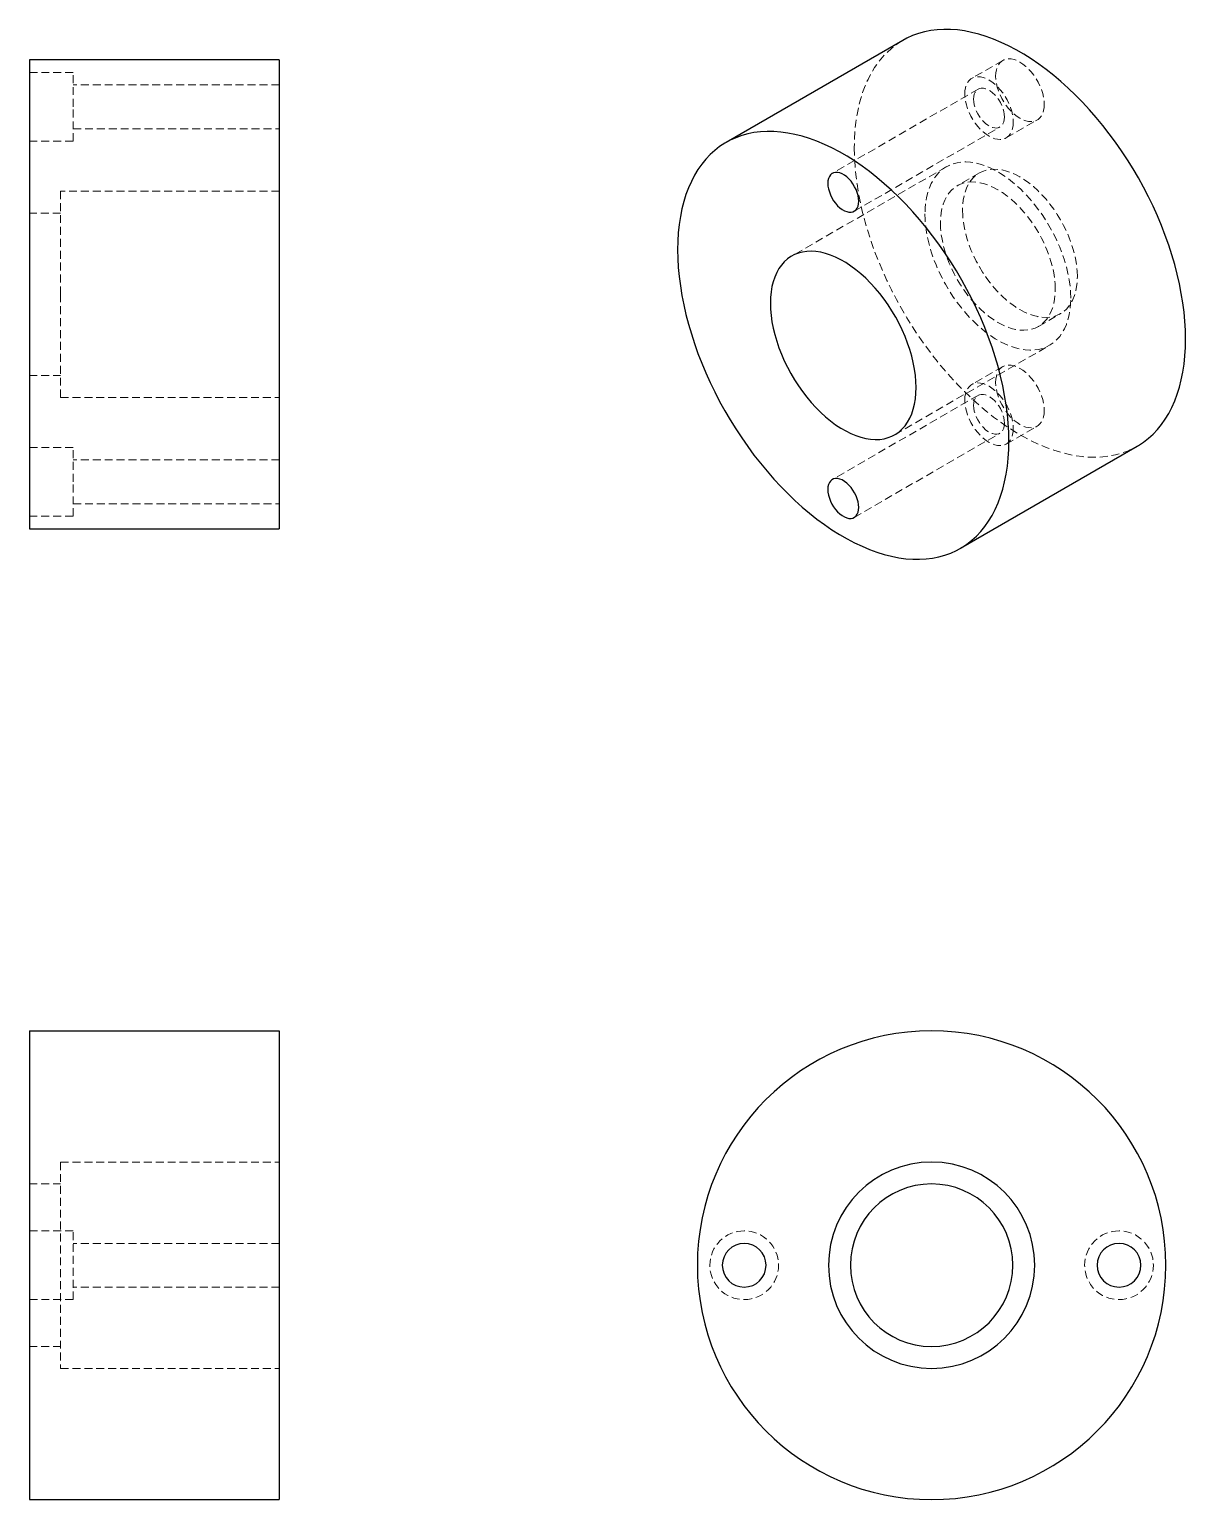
# Model space of a CAD drawing. Header units: millimetres. Extents: x 328 to 513, y 174 to 409.
import ezdxf

# ---------------------------------------------------------------- set-up
doc = ezdxf.new("R2010")
doc.units = ezdxf.units.MM
doc.linetypes.add('HIDDEN', pattern=[1.905, 1.27, -0.635])

msp = doc.modelspace()

# ---------------------------------------------------------------- linework, layer by layer
at = {"color": 7, "linetype": 'Continuous', "lineweight": 25}
for p, q in [((467.77, 407.02), (439.49, 390.69)), ((367.96, 403.88), (327.96, 403.88)), ((327.96, 403.88), (327.96, 366.38)), ((367.96, 403.88), (367.96, 366.38)), ((327.96, 366.38), (327.96, 328.88)), ((367.96, 366.38), (367.96, 328.88)), ((476.99, 325.74), (505.27, 342.07)), ((327.96, 328.88), (367.96, 328.88)), ((327.96, 248.53), (367.96, 248.53)), ((327.96, 248.53), (327.96, 173.53)), ((367.96, 248.53), (367.96, 173.53)), ((327.96, 173.53), (367.96, 173.53))]:
    msp.add_line(p, q, dxfattribs=at)
at = {"color": 7, "linetype": 'HIDDEN', "lineweight": 18}
for p, q in [((483.77, 403.8), (478.82, 400.95)), ((334.96, 401.88), (327.96, 401.88)), ((334.96, 396.38), (334.96, 401.88)), ((367.96, 399.88), (334.96, 399.88)), ((479.82, 399.21), (456.49, 385.74)), ((334.96, 390.88), (334.96, 396.38)), ((334.96, 392.88), (367.96, 392.88)), ((459.99, 379.68), (483.32, 393.15)), ((484.32, 391.42), (489.27, 394.28)), ((327.96, 390.88), (334.96, 390.88)), ((474.74, 386.79), (449.99, 372.51)), ((480.02, 385.8), (476.49, 383.76)), ((332.96, 382.88), (332.96, 366.38)), ((367.96, 382.88), (332.96, 382.88)), ((332.96, 379.38), (327.96, 379.38)), ((332.96, 366.38), (332.96, 349.88)), ((489.49, 361.24), (493.02, 363.29)), ((466.49, 343.93), (491.24, 358.21)), ((327.96, 353.38), (332.96, 353.38)), ((483.77, 354.81), (478.82, 351.95)), ((332.96, 349.88), (367.96, 349.88)), ((479.82, 350.22), (456.49, 336.75)), ((459.99, 330.69), (483.32, 344.16)), ((484.32, 342.43), (489.27, 345.28)), ((334.96, 341.88), (327.96, 341.88)), ((334.96, 336.38), (334.96, 341.88)), ((367.96, 339.88), (334.96, 339.88)), ((334.96, 330.88), (334.96, 336.38)), ((334.96, 332.88), (367.96, 332.88)), ((327.96, 330.88), (334.96, 330.88)), ((332.96, 227.53), (367.96, 227.53)), ((332.96, 227.53), (332.96, 194.53)), ((327.96, 224.03), (332.96, 224.03)), ((334.96, 216.53), (327.96, 216.53)), ((334.96, 205.53), (334.96, 216.53)), ((367.96, 214.53), (334.96, 214.53)), ((367.96, 207.53), (334.96, 207.53)), ((334.96, 205.53), (327.96, 205.53)), ((327.96, 198.03), (332.96, 198.03)), ((332.96, 194.53), (367.96, 194.53))]:
    msp.add_line(p, q, dxfattribs=at)
at = {"color": 7, "linetype": 'HIDDEN', "lineweight": 18, "flags": 128}
for points in [[(467.77, 407.02), (467.56, 406.89), (466.74, 406.35), (465.95, 405.74), (465.21, 405.07), (464.52, 404.33), (463.87, 403.53), (463.26, 402.67), (462.71, 401.76), (462.2, 400.78), (461.75, 399.76), (461.34, 398.68), (460.99, 397.55), (460.69, 396.37), (460.44, 395.14), (460.25, 393.88), (460.12, 392.57), (460.03, 391.23), (460.01, 389.85)], [(482.63, 401.29), (482.66, 401.81), (482.75, 402.29), (482.89, 402.73), (483.08, 403.12), (483.32, 403.44), (483.61, 403.7), (483.94, 403.89), (484.31, 404.01), (484.71, 404.06), (485.14, 404.04), (485.59, 403.94), (486.05, 403.77), (486.52, 403.53), (486.99, 403.23), (487.45, 402.86), (487.9, 402.44), (488.33, 401.97), (488.73, 401.46), (489.1, 400.91), (489.43, 400.34), (489.72, 399.74), (489.97, 399.14), (490.16, 398.53), (490.3, 397.94), (490.38, 397.35), (490.41, 396.8)], [(477.68, 398.43), (477.71, 398.95), (477.8, 399.44), (477.94, 399.87), (478.13, 400.26), (478.37, 400.58), (478.66, 400.84), (478.99, 401.03), (479.36, 401.15), (479.77, 401.2), (480.19, 401.18), (480.64, 401.08), (481.1, 400.91), (481.57, 400.67), (482.04, 400.37), (482.5, 400.01), (482.95, 399.59), (483.38, 399.12), (483.78, 398.6), (484.15, 398.06), (484.48, 397.48), (484.77, 396.89), (485.02, 396.28), (485.21, 395.68), (485.35, 395.08), (485.43, 394.5), (485.46, 393.94)], [(490.41, 396.8), (490.38, 396.27), (490.3, 395.79), (490.16, 395.35), (489.97, 394.97), (489.72, 394.64), (489.43, 394.38), (489.1, 394.19), (488.73, 394.07), (488.33, 394.02), (487.9, 394.05), (487.45, 394.14), (486.99, 394.31), (486.52, 394.55), (486.05, 394.85), (485.59, 395.22), (485.14, 395.64), (484.71, 396.11), (484.31, 396.62), (483.94, 397.17), (483.61, 397.74), (483.32, 398.34), (483.08, 398.94), (482.89, 399.55), (482.75, 400.15), (482.66, 400.73), (482.63, 401.29)], [(485.46, 393.94), (485.43, 393.41), (485.35, 392.93), (485.21, 392.49), (485.02, 392.11), (484.77, 391.78), (484.48, 391.52), (484.15, 391.33), (483.78, 391.21), (483.38, 391.16), (482.95, 391.19), (482.5, 391.29), (482.04, 391.45), (481.57, 391.69), (481.1, 392), (480.64, 392.36), (480.19, 392.78), (479.77, 393.25), (479.36, 393.76), (478.99, 394.31), (478.66, 394.89), (478.37, 395.48), (478.13, 396.08), (477.94, 396.69), (477.8, 397.29), (477.71, 397.87), (477.68, 398.43)], [(484.05, 394.75), (484.02, 395.2), (483.94, 395.66), (483.8, 396.14), (483.62, 396.61), (483.39, 397.08), (483.12, 397.53), (482.81, 397.94), (482.48, 398.32), (482.12, 398.65), (481.76, 398.93), (481.39, 399.14), (481.02, 399.29), (480.67, 399.37), (480.33, 399.37), (480.03, 399.31), (479.76, 399.17), (479.53, 398.97), (479.34, 398.71), (479.21, 398.39), (479.13, 398.02), (479.1, 397.61)], [(479.1, 397.61), (479.13, 397.17), (479.21, 396.71), (479.34, 396.23), (479.53, 395.75), (479.76, 395.29), (480.03, 394.84), (480.33, 394.42), (480.67, 394.04), (481.02, 393.71), (481.39, 393.44), (481.76, 393.23), (482.12, 393.08), (482.48, 393), (482.81, 392.99), (483.12, 393.06), (483.39, 393.19), (483.62, 393.39), (483.8, 393.66), (483.94, 393.98), (484.02, 394.34), (484.05, 394.75)], [(460.01, 389.85), (460.03, 388.44), (460.12, 387), (460.25, 385.54), (460.44, 384.05), (460.69, 382.55), (460.99, 381.02), (461.34, 379.49), (461.75, 377.94), (462.2, 376.39), (462.71, 374.83), (463.26, 373.27), (463.87, 371.71), (464.52, 370.16), (465.21, 368.62), (465.95, 367.09), (466.74, 365.58), (467.56, 364.09), (468.42, 362.61), (469.32, 361.17), (470.26, 359.75), (471.23, 358.36), (472.23, 357), (473.26, 355.68), (474.32, 354.4), (475.41, 353.16), (476.51, 351.97), (477.64, 350.82), (478.79, 349.72), (479.95, 348.67), (481.13, 347.68), (482.31, 346.74), (483.51, 345.86), (484.71, 345.04), (485.92, 344.28), (487.13, 343.58), (488.33, 342.95), (489.53, 342.38), (490.73, 341.88), (491.92, 341.45), (493.09, 341.09), (494.26, 340.79), (495.4, 340.57), (496.53, 340.41), (497.64, 340.33), (498.72, 340.31), (499.78, 340.37), (500.81, 340.5), (501.81, 340.7), (502.78, 340.97), (503.72, 341.31), (504.62, 341.72), (505.27, 342.07)], [(494.65, 365.77), (494.63, 366.72), (494.54, 367.71), (494.4, 368.72), (494.2, 369.74), (493.95, 370.78), (493.65, 371.83), (493.29, 372.88), (492.88, 373.93), (492.43, 374.97), (491.92, 376), (491.38, 377.02), (490.79, 378.01), (490.17, 378.97), (489.51, 379.91), (488.82, 380.8), (488.1, 381.66), (487.36, 382.47), (486.59, 383.24), (485.81, 383.95), (485.01, 384.6), (484.21, 385.2), (483.39, 385.73), (482.58, 386.2), (481.77, 386.61), (480.96, 386.94), (480.16, 387.21), (479.38, 387.4), (478.62, 387.52), (477.87, 387.57), (477.15, 387.54), (476.46, 387.44), (475.8, 387.27), (475.18, 387.02), (474.59, 386.71), (474.05, 386.32), (473.55, 385.87), (473.09, 385.35), (472.69, 384.78), (472.33, 384.14), (472.02, 383.44), (471.77, 382.69), (471.57, 381.89), (471.43, 381.05), (471.35, 380.16), (471.32, 379.24)], [(495.71, 369.24), (495.69, 370.09), (495.6, 370.96), (495.46, 371.86), (495.26, 372.78), (495.01, 373.7), (494.71, 374.63), (494.36, 375.57), (493.96, 376.49), (493.51, 377.4), (493.02, 378.3), (492.49, 379.17), (491.93, 380.01), (491.33, 380.82), (490.7, 381.59), (490.04, 382.32), (489.36, 383), (488.67, 383.63), (487.96, 384.2), (487.24, 384.71), (486.52, 385.16), (485.8, 385.54), (485.08, 385.86), (484.38, 386.1), (483.68, 386.28), (483, 386.38), (482.35, 386.41), (481.72, 386.37), (481.12, 386.25), (480.55, 386.06), (480.02, 385.8), (479.53, 385.47), (479.09, 385.08), (478.68, 384.62), (478.33, 384.09), (478.03, 383.51), (477.78, 382.87), (477.58, 382.18), (477.44, 381.45), (477.36, 380.67), (477.33, 379.85)], [(492.18, 367.2), (492.15, 368.05), (492.07, 368.92), (491.93, 369.82), (491.73, 370.74), (491.48, 371.66), (491.18, 372.59), (490.82, 373.52), (490.42, 374.45), (489.98, 375.36), (489.49, 376.26), (488.96, 377.13), (488.39, 377.97), (487.79, 378.78), (487.16, 379.55), (486.5, 380.28), (485.83, 380.96), (485.13, 381.59), (484.42, 382.16), (483.71, 382.67), (482.99, 383.12), (482.27, 383.5), (481.55, 383.82), (480.84, 384.06), (480.15, 384.24), (479.47, 384.34), (478.81, 384.37), (478.18, 384.33), (477.58, 384.21), (477.02, 384.02), (476.49, 383.76), (476, 383.43), (475.55, 383.04), (475.15, 382.57), (474.8, 382.05), (474.49, 381.47), (474.24, 380.83), (474.05, 380.14), (473.91, 379.4), (473.82, 378.63), (473.79, 377.81)], [(471.32, 379.24), (471.35, 378.28), (471.43, 377.3), (471.57, 376.29), (471.77, 375.26), (472.02, 374.22), (472.33, 373.18), (472.69, 372.12), (473.09, 371.08), (473.55, 370.03), (474.05, 369), (474.59, 367.99), (475.18, 367), (475.8, 366.03), (476.46, 365.1), (477.15, 364.2), (477.87, 363.35), (478.62, 362.53), (479.38, 361.77), (480.16, 361.06), (480.96, 360.4), (481.77, 359.81), (482.58, 359.27), (483.39, 358.8), (484.21, 358.4), (485.01, 358.07), (485.81, 357.8), (486.59, 357.61), (487.36, 357.49), (488.1, 357.44), (488.82, 357.47), (489.51, 357.57), (490.17, 357.74), (490.79, 357.98), (491.38, 358.3), (491.92, 358.68), (492.43, 359.13), (492.88, 359.65), (493.29, 360.23), (493.65, 360.87), (493.95, 361.57), (494.2, 362.31), (494.4, 363.11), (494.54, 363.96), (494.63, 364.84), (494.65, 365.77)], [(477.33, 379.85), (477.36, 379), (477.44, 378.12), (477.58, 377.23), (477.78, 376.31), (478.03, 375.38), (478.33, 374.45), (478.68, 373.52), (479.09, 372.6), (479.53, 371.69), (480.02, 370.79), (480.55, 369.92), (481.12, 369.08), (481.72, 368.27), (482.35, 367.5), (483, 366.77), (483.68, 366.09), (484.38, 365.46), (485.08, 364.89), (485.8, 364.38), (486.52, 363.93), (487.24, 363.55), (487.96, 363.23), (488.67, 362.98), (489.36, 362.81), (490.04, 362.71), (490.7, 362.68), (491.33, 362.72), (491.93, 362.84), (492.49, 363.03), (493.02, 363.29), (493.51, 363.61), (493.96, 364.01), (494.36, 364.47), (494.71, 365), (495.01, 365.58), (495.26, 366.22), (495.46, 366.91), (495.6, 367.64), (495.69, 368.42), (495.71, 369.24)], [(473.79, 377.81), (473.82, 376.96), (473.91, 376.08), (474.05, 375.19), (474.24, 374.27), (474.49, 373.34), (474.8, 372.41), (475.15, 371.48), (475.55, 370.56), (476, 369.64), (476.49, 368.75), (477.02, 367.88), (477.58, 367.03), (478.18, 366.22), (478.81, 365.45), (479.47, 364.73), (480.15, 364.05), (480.84, 363.42), (481.55, 362.85), (482.27, 362.34), (482.99, 361.89), (483.71, 361.5), (484.42, 361.19), (485.13, 360.94), (485.83, 360.77), (486.5, 360.67), (487.16, 360.64), (487.79, 360.68), (488.39, 360.8), (488.96, 360.98), (489.49, 361.24), (489.98, 361.57), (490.42, 361.97), (490.82, 362.43), (491.18, 362.96), (491.48, 363.54), (491.73, 364.18), (491.93, 364.87), (492.07, 365.6), (492.15, 366.38), (492.18, 367.2)], [(482.63, 352.29), (482.66, 352.82), (482.75, 353.3), (482.89, 353.74), (483.08, 354.12), (483.32, 354.45), (483.61, 354.71), (483.94, 354.9), (484.31, 355.02), (484.71, 355.07), (485.14, 355.04), (485.59, 354.95), (486.05, 354.78), (486.52, 354.54), (486.99, 354.24), (487.45, 353.87), (487.9, 353.45), (488.33, 352.98), (488.73, 352.47), (489.1, 351.92), (489.43, 351.35), (489.72, 350.75), (489.97, 350.15), (490.16, 349.54), (490.3, 348.94), (490.38, 348.36), (490.41, 347.8)], [(477.68, 349.44), (477.71, 349.96), (477.8, 350.45), (477.94, 350.88), (478.13, 351.27), (478.37, 351.59), (478.66, 351.85), (478.99, 352.04), (479.36, 352.16), (479.77, 352.21), (480.19, 352.19), (480.64, 352.09), (481.1, 351.92), (481.57, 351.68), (482.04, 351.38), (482.5, 351.01), (482.95, 350.59), (483.38, 350.12), (483.78, 349.61), (484.15, 349.06), (484.48, 348.49), (484.77, 347.89), (485.02, 347.29), (485.21, 346.68), (485.35, 346.09), (485.43, 345.5), (485.46, 344.95)], [(490.41, 347.8), (490.38, 347.28), (490.3, 346.79), (490.16, 346.36), (489.97, 345.97), (489.72, 345.65), (489.43, 345.39), (489.1, 345.2), (488.73, 345.08), (488.33, 345.03), (487.9, 345.05), (487.45, 345.15), (486.99, 345.32), (486.52, 345.56), (486.05, 345.86), (485.59, 346.22), (485.14, 346.64), (484.71, 347.11), (484.31, 347.63), (483.94, 348.18), (483.61, 348.75), (483.32, 349.34), (483.08, 349.95), (482.89, 350.55), (482.75, 351.15), (482.66, 351.74), (482.63, 352.29)], [(485.46, 344.95), (485.43, 344.42), (485.35, 343.94), (485.21, 343.5), (485.02, 343.12), (484.77, 342.79), (484.48, 342.53), (484.15, 342.34), (483.78, 342.22), (483.38, 342.17), (482.95, 342.2), (482.5, 342.29), (482.04, 342.46), (481.57, 342.7), (481.1, 343), (480.64, 343.37), (480.19, 343.79), (479.77, 344.26), (479.36, 344.77), (478.99, 345.32), (478.66, 345.89), (478.37, 346.49), (478.13, 347.09), (477.94, 347.7), (477.8, 348.3), (477.71, 348.88), (477.68, 349.44)], [(479.1, 348.62), (479.13, 349.03), (479.21, 349.4), (479.34, 349.72), (479.53, 349.98), (479.76, 350.18), (480.03, 350.32), (480.33, 350.38), (480.67, 350.37), (481.02, 350.29), (481.39, 350.15), (481.76, 349.93), (482.12, 349.66), (482.48, 349.33), (482.81, 348.95), (483.12, 348.53), (483.39, 348.09), (483.62, 347.62), (483.8, 347.14), (483.94, 346.67), (484.02, 346.2), (484.05, 345.76)], [(484.05, 345.76), (484.02, 345.35), (483.94, 344.98), (483.8, 344.66), (483.62, 344.4), (483.39, 344.2), (483.12, 344.07), (482.81, 344), (482.48, 344.01), (482.12, 344.09), (481.76, 344.23), (481.39, 344.45), (481.02, 344.72), (480.67, 345.05), (480.33, 345.43), (480.03, 345.85), (479.76, 346.29), (479.53, 346.76), (479.34, 347.24), (479.21, 347.71), (479.13, 348.18), (479.1, 348.62)]]:
    msp.add_lwpolyline(points, dxfattribs=at)
at = {"color": 7, "linetype": 'Continuous', "lineweight": 25, "flags": 128}
for points in [[(513.04, 359.24), (513.01, 360.65), (512.93, 362.08), (512.79, 363.55), (512.6, 365.04), (512.35, 366.54), (512.06, 368.07), (511.7, 369.6), (511.3, 371.15), (510.84, 372.7), (510.34, 374.26), (509.78, 375.82), (509.18, 377.37), (508.53, 378.92), (507.83, 380.47), (507.09, 381.99), (506.31, 383.51), (505.48, 385), (504.62, 386.47), (503.72, 387.92), (502.78, 389.34), (501.81, 390.73), (500.81, 392.09), (499.78, 393.41), (498.72, 394.69), (497.64, 395.93), (496.53, 397.12), (495.4, 398.27), (494.26, 399.37), (493.09, 400.42), (491.92, 401.41), (490.73, 402.35), (489.53, 403.23), (488.33, 404.05), (487.13, 404.81), (485.92, 405.5), (484.71, 406.14), (483.51, 406.7), (482.31, 407.21), (481.13, 407.64), (479.95, 408), (478.79, 408.3), (477.64, 408.52), (476.51, 408.68), (475.41, 408.76), (474.32, 408.77), (473.26, 408.72), (472.23, 408.59), (471.23, 408.39), (470.26, 408.12), (469.32, 407.78), (468.42, 407.37), (467.77, 407.02)], [(484.75, 342.91), (484.73, 344.32), (484.64, 345.76), (484.51, 347.22), (484.32, 348.71), (484.07, 350.21), (483.77, 351.74), (483.42, 353.27), (483.01, 354.82), (482.56, 356.37), (482.05, 357.93), (481.5, 359.49), (480.89, 361.05), (480.24, 362.6), (479.55, 364.14), (478.81, 365.67), (478.02, 367.18), (477.2, 368.67), (476.34, 370.15), (475.44, 371.59), (474.5, 373.01), (473.53, 374.4), (472.53, 375.76), (471.5, 377.08), (470.44, 378.36), (469.35, 379.6), (468.25, 380.79), (467.12, 381.94), (465.97, 383.04), (464.81, 384.09), (463.63, 385.08), (462.45, 386.02), (461.25, 386.9), (460.05, 387.72), (458.84, 388.48), (457.63, 389.18), (456.43, 389.81), (455.23, 390.38), (454.03, 390.88), (452.84, 391.31), (451.67, 391.67), (450.5, 391.97), (449.36, 392.19), (448.23, 392.35), (447.12, 392.43), (446.04, 392.45), (444.98, 392.39), (443.95, 392.26), (442.95, 392.06), (441.98, 391.79), (441.04, 391.45), (440.14, 391.04), (439.28, 390.57), (438.45, 390.02), (437.67, 389.41), (436.93, 388.74), (436.23, 388), (435.58, 387.2), (434.98, 386.35), (434.42, 385.43), (433.92, 384.46), (433.46, 383.43), (433.06, 382.35), (432.7, 381.22), (432.41, 380.04), (432.16, 378.82), (431.97, 377.55), (431.83, 376.24), (431.75, 374.9), (431.72, 373.52)], [(460.71, 381.28), (460.69, 381.73), (460.6, 382.19), (460.47, 382.66), (460.28, 383.14), (460.05, 383.61), (459.78, 384.06), (459.48, 384.47), (459.14, 384.85), (458.79, 385.18), (458.42, 385.46), (458.05, 385.67), (457.69, 385.82), (457.33, 385.89), (457, 385.9), (456.69, 385.84), (456.42, 385.7), (456.19, 385.5), (456.01, 385.24), (455.87, 384.92), (455.79, 384.55), (455.76, 384.14)], [(455.76, 384.14), (455.79, 383.7), (455.87, 383.24), (456.01, 382.76), (456.19, 382.28), (456.42, 381.82), (456.69, 381.37), (457, 380.95), (457.33, 380.57), (457.69, 380.24), (458.05, 379.97), (458.42, 379.76), (458.79, 379.61), (459.14, 379.53), (459.48, 379.52), (459.78, 379.59), (460.05, 379.72), (460.28, 379.92), (460.47, 380.18), (460.6, 380.5), (460.69, 380.87), (460.71, 381.28)], [(431.72, 373.52), (431.75, 372.11), (431.83, 370.68), (431.97, 369.21), (432.16, 367.72), (432.41, 366.22), (432.7, 364.69), (433.06, 363.16), (433.46, 361.61), (433.92, 360.06), (434.42, 358.5), (434.98, 356.94), (435.58, 355.39), (436.23, 353.84), (436.93, 352.29), (437.67, 350.77), (438.45, 349.25), (439.28, 347.76), (440.14, 346.29), (441.04, 344.84), (441.98, 343.42), (442.95, 342.03), (443.95, 340.67), (444.98, 339.35), (446.04, 338.07), (447.12, 336.83), (448.23, 335.64), (449.36, 334.49), (450.5, 333.39), (451.67, 332.34), (452.84, 331.35), (454.03, 330.41), (455.23, 329.53), (456.43, 328.71), (457.63, 327.95), (458.84, 327.26), (460.05, 326.62), (461.25, 326.06), (462.45, 325.55), (463.63, 325.12), (464.81, 324.76), (465.97, 324.46), (467.12, 324.24), (468.25, 324.08), (469.35, 324), (470.44, 323.99), (471.5, 324.04), (472.53, 324.17), (473.53, 324.37), (474.5, 324.64), (475.44, 324.98), (476.34, 325.39), (477.2, 325.87), (478.02, 326.41), (478.81, 327.02), (479.55, 327.69), (480.24, 328.43), (480.89, 329.23), (481.5, 330.09), (482.05, 331), (482.56, 331.98), (483.01, 333), (483.42, 334.08), (483.77, 335.21), (484.07, 336.39), (484.32, 337.62), (484.51, 338.88), (484.64, 340.19), (484.73, 341.53), (484.75, 342.91)], [(469.91, 351.48), (469.88, 352.44), (469.79, 353.42), (469.65, 354.43), (469.45, 355.46), (469.2, 356.49), (468.9, 357.54), (468.54, 358.59), (468.13, 359.64), (467.68, 360.69), (467.18, 361.72), (466.63, 362.73), (466.04, 363.72), (465.42, 364.69), (464.76, 365.62), (464.07, 366.52), (463.35, 367.37), (462.61, 368.18), (461.84, 368.95), (461.06, 369.66), (460.26, 370.31), (459.46, 370.91), (458.65, 371.45), (457.83, 371.92), (457.02, 372.32), (456.21, 372.65), (455.42, 372.92), (454.63, 373.11), (453.87, 373.23), (453.12, 373.28), (452.4, 373.25), (451.71, 373.15), (451.05, 372.98), (450.43, 372.74), (449.85, 372.42), (449.3, 372.04), (448.8, 371.58), (448.34, 371.07), (447.94, 370.49), (447.58, 369.85), (447.27, 369.15), (447.02, 368.4), (446.83, 367.61), (446.68, 366.76), (446.6, 365.87), (446.57, 364.95)], [(446.57, 364.95), (446.6, 364), (446.68, 363.01), (446.83, 362), (447.02, 360.98), (447.27, 359.94), (447.58, 358.89), (447.94, 357.84), (448.34, 356.79), (448.8, 355.75), (449.3, 354.72), (449.85, 353.7), (450.43, 352.71), (451.05, 351.75), (451.71, 350.81), (452.4, 349.92), (453.12, 349.06), (453.87, 348.25), (454.63, 347.48), (455.42, 346.77), (456.21, 346.12), (457.02, 345.52), (457.83, 344.99), (458.65, 344.52), (459.46, 344.11), (460.26, 343.78), (461.06, 343.51), (461.84, 343.32), (462.61, 343.2), (463.35, 343.15), (464.07, 343.18), (464.76, 343.28), (465.42, 343.45), (466.04, 343.7), (466.63, 344.01), (467.18, 344.4), (467.68, 344.85), (468.13, 345.36), (468.54, 345.94), (468.9, 346.58), (469.2, 347.28), (469.45, 348.03), (469.65, 348.83), (469.79, 349.67), (469.88, 350.56), (469.91, 351.48)], [(505.27, 342.07), (505.48, 342.19), (506.31, 342.74), (507.09, 343.35), (507.83, 344.02), (508.53, 344.76), (509.18, 345.56), (509.78, 346.41), (510.34, 347.33), (510.84, 348.3), (511.3, 349.33), (511.7, 350.41), (512.06, 351.54), (512.35, 352.72), (512.6, 353.94), (512.79, 355.21), (512.93, 356.52), (513.01, 357.86), (513.04, 359.24)], [(460.71, 332.29), (460.69, 332.73), (460.6, 333.2), (460.47, 333.67), (460.28, 334.15), (460.05, 334.62), (459.78, 335.06), (459.48, 335.48), (459.14, 335.86), (458.79, 336.19), (458.42, 336.46), (458.05, 336.68), (457.69, 336.82), (457.33, 336.9), (457, 336.91), (456.69, 336.84), (456.42, 336.71), (456.19, 336.51), (456.01, 336.25), (455.87, 335.93), (455.79, 335.56), (455.76, 335.15)], [(455.76, 335.15), (455.79, 334.71), (455.87, 334.24), (456.01, 333.77), (456.19, 333.29), (456.42, 332.82), (456.69, 332.38), (457, 331.96), (457.33, 331.58), (457.69, 331.25), (458.05, 330.98), (458.42, 330.76), (458.79, 330.62), (459.14, 330.54), (459.48, 330.53), (459.78, 330.59), (460.05, 330.73), (460.28, 330.93), (460.47, 331.19), (460.6, 331.51), (460.69, 331.88), (460.71, 332.29)]]:
    msp.add_lwpolyline(points, dxfattribs=at)
at = {"color": 7, "linetype": 'Continuous', "lineweight": 25}
for centre, radius, start, end in [((472.38, 211.03), 37.5, 90, 270), ((472.38, 211.03), 37.5, 270, 90), ((472.38, 211.03), 16.5, 90, 270), ((472.38, 211.03), 16.5, 270, 90), ((472.38, 211.03), 13, 90, 270), ((472.38, 211.03), 13, 270, 90), ((442.38, 211.03), 3.5, 90, 270), ((442.38, 211.03), 3.5, 270, 90), ((502.38, 211.03), 3.5, 90, 270), ((502.38, 211.03), 3.5, 270, 90)]:
    msp.add_arc(centre, radius, start, end, dxfattribs=at)
at = {"color": 7, "linetype": 'HIDDEN', "lineweight": 18}
for centre, start, end in [((442.38, 211.03), 90, 270), ((442.38, 211.03), 270, 90), ((502.38, 211.03), 90, 270), ((502.38, 211.03), 270, 90)]:
    msp.add_arc(centre, 5.5, start, end, dxfattribs=at)

doc.saveas('drawing.dxf')
